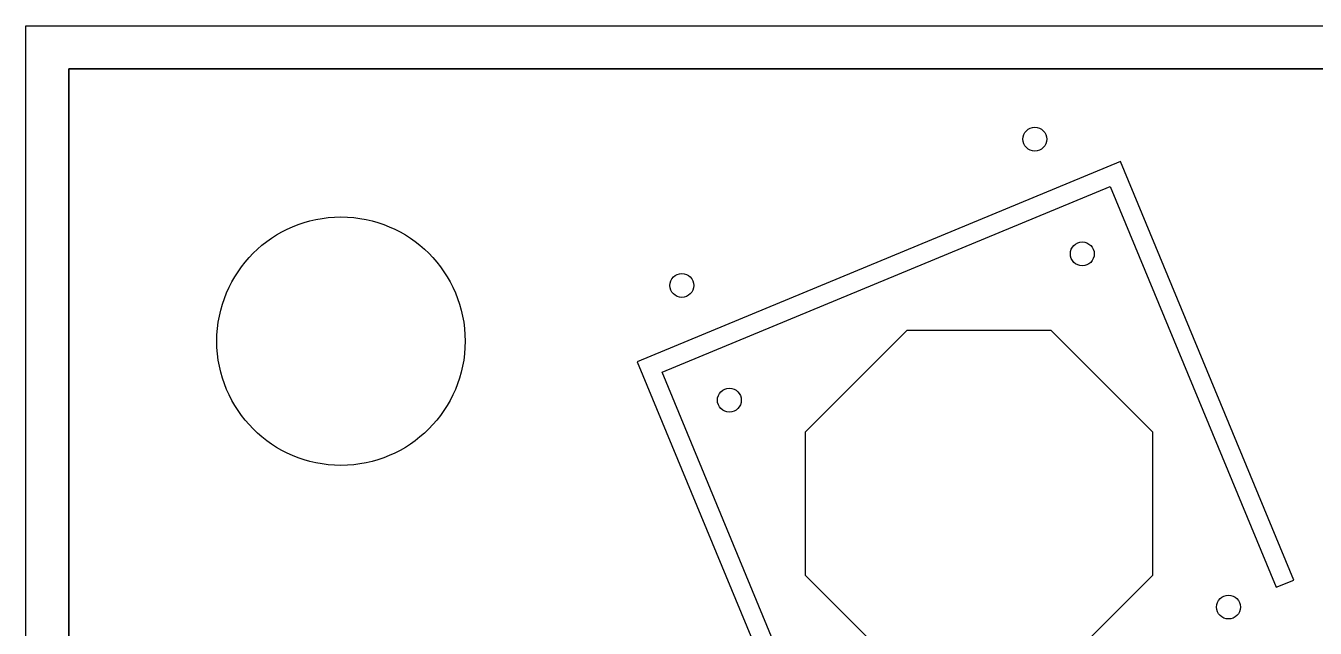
# Model space of a CAD drawing. Extents: x -13500 to 13500, y -13500 to 13500.
# Drawn here: x -13500 to 0, y 7196 to 13500 of the extents above; entities that cross this region are included whole.
import ezdxf

# ---------------------------------------------------------------- set-up
doc = ezdxf.new("R2010")
doc.units = 0
doc.header["$MEASUREMENT"] = 0
for name, color, linetype in [('Bottom', 2, 'Continuous'), ('Top', 1, 'Continuous'), ('Via', 90, 'Continuous')]:
    doc.layers.add(name, color=color, linetype=linetype)

msp = doc.modelspace()

# ---------------------------------------------------------------- linework, layer by layer
at = {"layer": 'Bottom', "linetype": 'Continuous'}
for points in [[(-13500, 13500), (13500, 13500), (13500, -13500), (-13500, -13500)], [(-13050, 13050), (13050, 13050), (13050, -13050), (-13050, -13050)]]:
    msp.add_lwpolyline(points, close=True, dxfattribs=at)
at = {"layer": 'Top'}
for points in [[(-13500, -13050), (-13500, 13500), (13500, 13500), (13500, -13500), (-13500, -13500)], [(-13050, -13050), (13050, -13050), (13050, 13050), (-13050, 13050)]]:
    msp.add_lwpolyline(points, close=True, dxfattribs=at)
at = {"layer": 'Top', "linetype": 'Continuous'}
msp.add_lwpolyline([(-5285.827, 5603.763), (-5101.051, 5680.299), (-6838.052, 9873.788), (-2146.591, 11817.055), (-409.591, 7623.566), (-224.815, 7700.103), (-2038.352, 12078.368), (-7099.364, 9982.028), (-5285.827, 5603.763)], dxfattribs=at)
at = {"layer": 'Top'}
msp.add_lwpolyline([(-4273.044, 6683.345), (-5337.035, 7747.336), (-5337.035, 9252.048), (-4273.044, 10316.039), (-2768.332, 10316.039), (-1704.341, 9252.048), (-1704.341, 7747.336), (-2366.515, 7085.162)], dxfattribs=at)
at = {"layer": 'Via', "linetype": 'Continuous'}
for centre, radius in [((-2935.784, 12313.861), 125), ((-10199.996, 10200.009), 1299.997), ((-2438.302, 11112.822), 124.996), ((-6631.298, 10783.135), 124.992), ((-6133.818, 9582.089), 124.996), ((-907.567, 7417.297), 124.994)]:
    msp.add_circle(centre, radius, dxfattribs=at)

doc.saveas('drawing.dxf')
